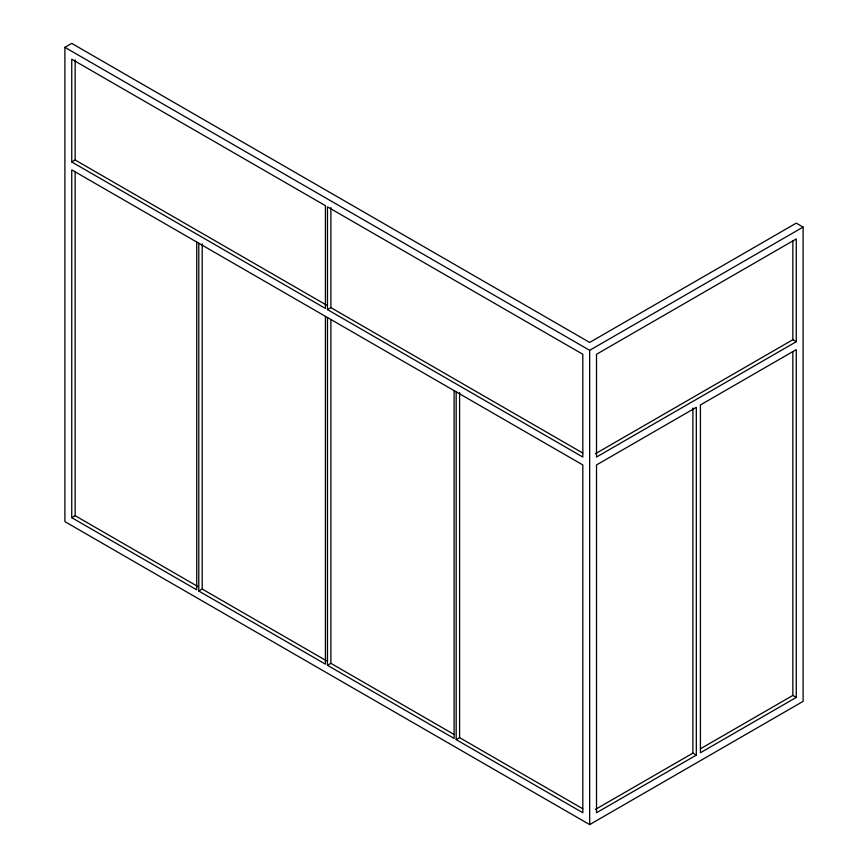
<?xml version="1.0" encoding="UTF-8"?>
<svg xmlns="http://www.w3.org/2000/svg" width="868" height="868" viewBox="0 0 868 868"><rect width="100%" height="100%" fill="white"/><g stroke="black" fill="none" stroke-linecap="round" stroke-linejoin="round"><path stroke-width="1.3" d="M64.894 47.349L71.74 43.4L589.665 342.426L796.26 223.141L803.106 227.09L803.106 701.366L589.665 824.6L64.894 521.625L64.894 47.349L589.665 350.325L803.106 227.09M71.74 161.969L325.424 308.433L325.424 205.673L71.74 59.208L71.74 161.969L75.158 159.994L326.498 305.102M327.475 309.616L582.819 457.035L582.819 354.274L327.475 206.855L327.475 309.616L330.903 307.641L582.732 453.031M456.177 391.826L456.177 739.623L582.819 812.741L582.819 464.944L71.74 169.868L71.74 517.675L75.158 515.701L197.817 586.508M198.783 243.224L198.783 591.021L202.211 589.046L326.509 660.808M595.426 453.714L792.842 339.735L796.26 341.71L796.26 238.95L596.511 354.274L596.511 457.035L796.26 341.71M327.475 317.525L327.475 665.322L330.903 663.347L454.029 734.436M456.177 739.623L459.595 737.648L582.721 808.737M595.437 809.41L692.892 753.142L696.32 755.117L696.32 407.32L596.511 464.944L596.511 812.741L696.32 755.117M700.509 748.748L792.842 695.442L796.26 697.416L796.26 349.62L700.422 404.944L700.422 752.751L796.26 697.416M71.74 517.675L196.732 589.839L196.732 242.042M198.783 591.021L325.424 664.139L325.424 316.343M327.475 665.322L454.127 738.44L454.127 390.643M792.842 241.033L792.842 339.735M792.842 351.703L792.842 695.442M692.892 408.047L692.892 753.142M589.665 350.325L589.665 824.6M459.595 392.553L459.595 737.648M330.903 207.593L330.903 307.641M330.903 319.608L330.903 663.347M202.211 243.951L202.211 589.046M75.158 59.935L75.158 159.994M75.158 171.962L75.158 515.701"/></g></svg>
